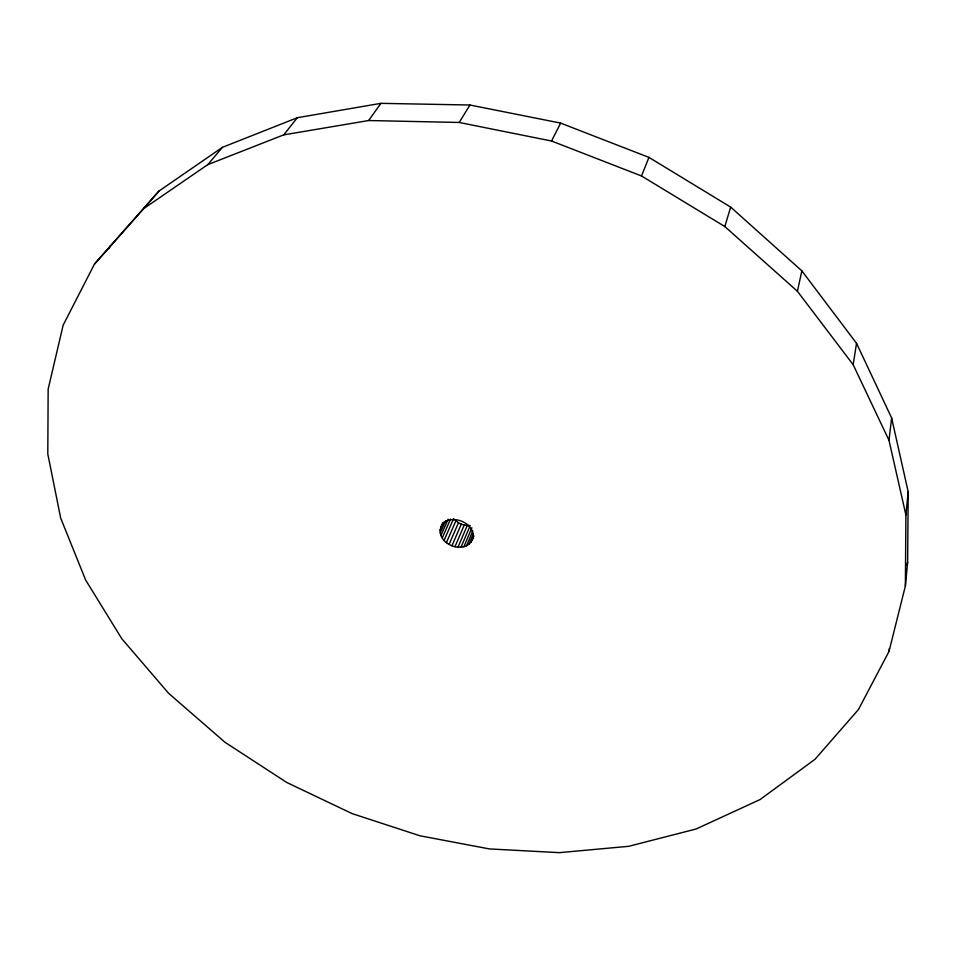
<?xml version="1.0" encoding="UTF-8"?>
<svg xmlns="http://www.w3.org/2000/svg" width="956" height="956" viewBox="0 0 956 956"><rect width="100%" height="100%" fill="white"/><g stroke="black" fill="none" stroke-linecap="round" stroke-linejoin="round"><path stroke-width="1.43" d="M905.38 585.98L905.894 514.914L908.2 491.838L891.637 417.987L856.54 343.312L801.857 270.871L730.671 207.105L648.945 157.393L560.646 123.097L469.958 105.017L380.918 103.344L297.316 117.719L222.425 147.332L158.971 191.057L94.453 264.107L63.168 325.136L48.158 389.104L47.8 453.969L60.67 518.033L85.622 579.969L121.759 638.668L168.531 693.231L225.054 742.334L286.812 782.51L352.131 813.616L419.995 835.795L489.412 848.928L559.356 852.656L628.69 846.311L696.123 828.995L760.032 799.575L815.014 759.291L858.416 709.591L889.02 651.418L905.38 585.98L907.626 562.307L908.2 491.838M889.02 651.418L889.307 648.574M905.894 514.914L888.984 440.286L891.637 417.987M888.984 440.286L853.17 364.714L856.54 343.312M440.13 530.257C443.381 511.078 475.753 520.291 472.885 537.905C467.795 554.886 439.449 546.497 440.13 530.257L443.727 522.191M853.17 364.714L797.412 291.281L801.857 270.871M906.909 565.187L907.626 562.307M797.412 291.281L724.827 226.548L730.671 207.105M724.827 226.548L641.512 175.976L648.945 157.393M468.954 544.322L473.495 533.448M470.83 542.446L473.662 535.659M472.133 540.283L473.841 536.208M466.564 545.804L472.838 530.855M463.887 546.772L471.906 527.76M461.007 547.25L469.635 526.887M457.996 547.25L467.245 525.525L470.209 525.525M454.948 546.772L464.246 525.059L467.245 525.525M451.949 545.828L461.282 524.139L464.246 525.059M449.081 544.442L458.462 522.777L453.538 518.773L444.062 540.391M446.416 542.614L455.833 520.972M442.246 537.953L450.563 519.06M440.979 535.408L448.125 519.228M440.274 532.827L445.651 520.697M440.561 527.796L442.748 522.824M94.453 264.107L143.591 208.683L207.775 164.635L283.717 134.868L368.646 120.528L459.203 122.464L551.54 141.01L560.646 123.097M108.864 248.68L110.227 246.051M459.203 122.464L469.958 105.017M368.646 120.528L380.918 103.344M283.717 134.868L297.316 117.719M207.775 164.635L222.425 147.332M143.591 208.683L158.971 191.057M551.54 141.01L641.512 175.976M458.462 522.777L461.282 524.139"/></g></svg>
